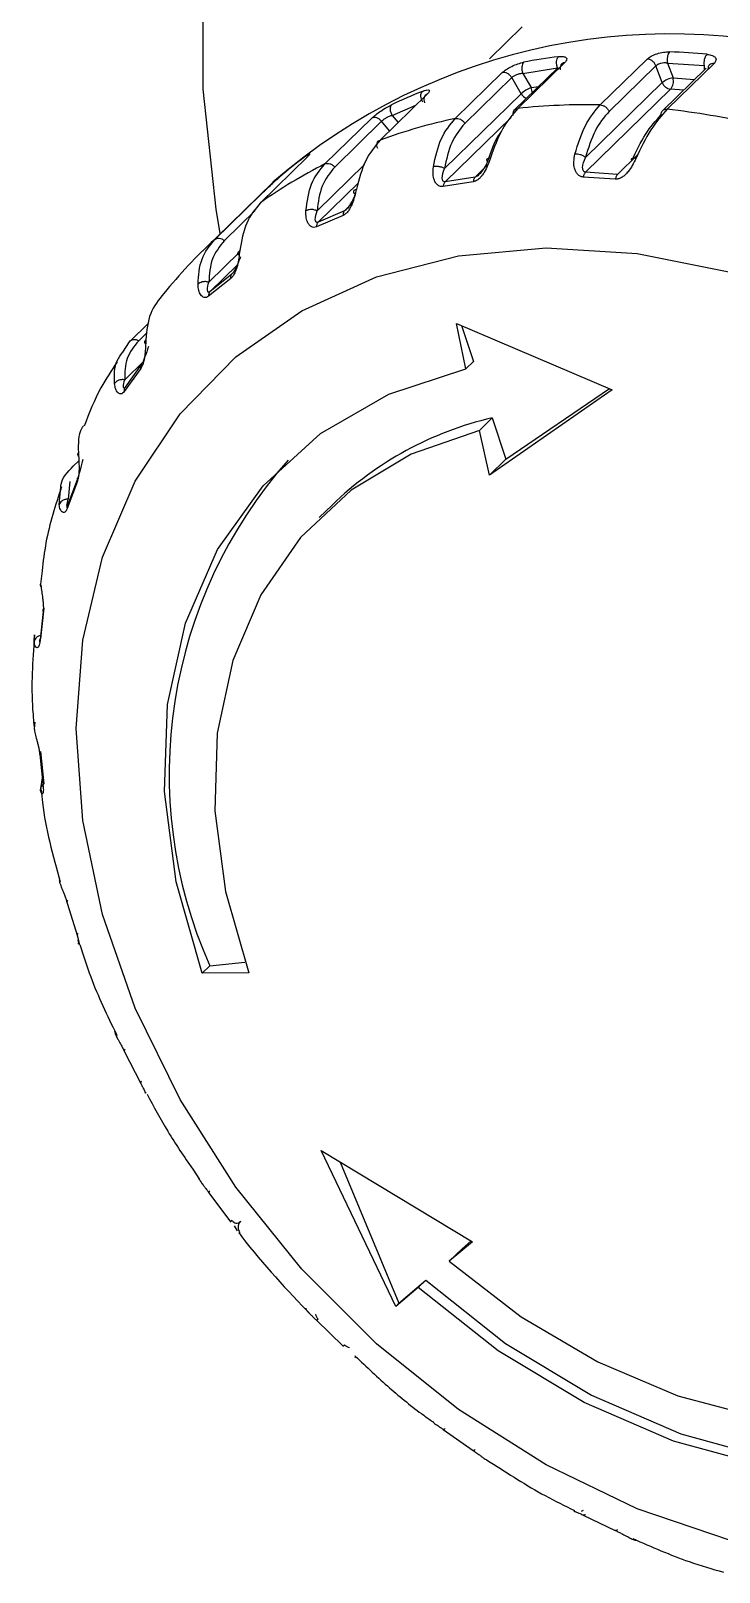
# Model space of a CAD drawing. Header units: millimetres. Extents: x 0 to 3353, y 0 to 2591.
# Drawn here: x 2105.03 to 2121.46, y 999.29 to 1036.09 of the extents above; entities that cross this region are included whole.
import ezdxf

# ---------------------------------------------------------------- set-up
doc = ezdxf.new("R2010")
doc.units = ezdxf.units.MM
doc.header["$LTSCALE"] = 12

msp = doc.modelspace()

# ---------------------------------------------------------------- linework, layer by layer
at = {"color": 7, "linetype": 'Continuous', "lineweight": 25}
for p, q in [((2116.754, 1036.183), (2115.976, 1035.424)), ((2115.162, 1034), (2116.282, 1035.093)), ((2117.617, 1035.217), (2116.577, 1034.202)), ((2117.774, 1035.331), (2116.654, 1034.238)), ((2116.776, 1035.074), (2117.601, 1035.206)), ((2118.623, 1034.323), (2119.743, 1035.416)), ((2118.832, 1034.164), (2119.952, 1035.258)), ((2120.102, 1034.855), (2119.952, 1035.258)), ((2121.148, 1035.197), (2120.107, 1034.182)), ((2121.34, 1035.311), (2120.22, 1034.218)), ((2120.227, 1035.319), (2121.111, 1035.261)), ((2120.227, 1035.319), (2120.36, 1034.966)), ((2121.227, 1035.272), (2121.229, 1035.277)), ((2115.388, 1033.881), (2116.508, 1034.974)), ((2116.734, 1034.589), (2116.508, 1034.974)), ((2116.776, 1035.074), (2116.974, 1034.736)), ((2120.102, 1034.855), (2118.271, 1033.067)), ((2114.49, 1034.577), (2113.37, 1033.484)), ((2114.445, 1034.533), (2114.446, 1034.541)), ((2114.446, 1034.547), (2114.447, 1034.549)), ((2116.734, 1034.589), (2114.902, 1032.802)), ((2120.303, 1034.697), (2118.271, 1032.713)), ((2112.049, 1032.912), (2113.169, 1034.006)), ((2112.282, 1032.838), (2113.402, 1033.932)), ((2111.631, 1033.081), (2110.511, 1031.988)), ((2115.633, 1032.6), (2114.92, 1032.486)), ((2118.982, 1032.549), (2118.213, 1032.599)), ((2119.034, 1032.663), (2118.271, 1032.713)), ((2110.806, 1032.473), (2109.126, 1030.834)), ((2109.418, 1031.109), (2110.538, 1032.202)), ((2115.591, 1032.486), (2114.873, 1032.372)), ((2112.518, 1031.794), (2111.886, 1031.521)), ((2112.484, 1031.684), (2111.848, 1031.409)), ((2109.799, 1030.178), (2109.273, 1029.755)), ((2109.825, 1030.283), (2109.303, 1029.863)), ((2107.385, 1028.668), (2107.848, 1029.12)), ((2115.19, 1029.104), (2118.909, 1027.523)), ((2115.415, 1028.021), (2115.19, 1029.104)), ((2115.308, 1029.054), (2115.593, 1028.195)), ((2107.225, 1028.422), (2107.385, 1028.668)), ((2107.672, 1028.131), (2107.282, 1027.582)), ((2115.593, 1028.195), (2115.415, 1028.021)), ((2107.652, 1028.033), (2107.259, 1027.48)), ((2118.909, 1027.523), (2115.979, 1025.486)), ((2116.367, 1025.865), (2118.844, 1027.55)), ((2115.736, 1026.552), (2116.041, 1026.849)), ((2116.041, 1026.849), (2116.367, 1025.865)), ((2115.979, 1025.486), (2115.736, 1026.552)), ((2106.038, 1025.696), (2106.173, 1025.828)), ((2116.367, 1025.865), (2115.979, 1025.486)), ((2106.138, 1025.343), (2105.895, 1024.685)), ((2106.154, 1025.432), (2105.913, 1024.779)), ((2112.219, 1024.77), (2111.914, 1024.473)), ((2105.295, 1023.199), (2105.261, 1022.882)), ((2105.321, 1022.226), (2105.239, 1021.491)), ((2105.336, 1022.306), (2105.255, 1021.576)), ((2105.104, 1021.669), (2105.102, 1021.514)), ((2105.092, 1019.588), (2105.109, 1019.474)), ((2105.12, 1019.586), (2105.105, 1019.43)), ((2105.239, 1018.818), (2105.321, 1018.038)), ((2105.255, 1018.887), (2105.336, 1018.113)), ((2105.261, 1017.952), (2105.317, 1018.309)), ((2105.895, 1015.268), (2106.138, 1014.477)), ((2109.299, 1013.768), (2109.121, 1013.595)), ((2109.299, 1013.768), (2110.139, 1013.859)), ((2110.229, 1013.605), (2109.121, 1013.595)), ((2107.073, 1012.128), (2107.083, 1012.106)), ((2107.259, 1011.731), (2107.652, 1010.964)), ((2111.956, 1009.358), (2115.572, 1007.183)), ((2113.741, 1005.638), (2111.956, 1009.358)), ((2112.412, 1009.084), (2113.817, 1005.713)), ((2108.892, 1008.916), (2109.058, 1008.665)), ((2109.273, 1008.362), (2109.799, 1007.652)), ((2109.883, 1007.564), (2109.955, 1007.441)), ((2109.992, 1007.403), (2110.016, 1007.405)), ((2115.572, 1007.183), (2115.019, 1006.716)), ((2115.324, 1007.013), (2115.542, 1007.201)), ((2115.019, 1006.716), (2115.324, 1007.013)), ((2114.276, 1006.088), (2113.741, 1005.638)), ((2113.817, 1005.713), (2114.454, 1006.262)), ((2114.454, 1006.262), (2114.276, 1006.088)), ((2113.817, 1005.713), (2113.741, 1005.638)), ((2111.848, 1005.307), (2112.484, 1004.686)), ((2112.755, 1004.435), (2112.8, 1004.422)), ((2112.761, 1004.464), (2112.773, 1004.453)), ((2114.873, 1002.701), (2115.591, 1002.196)), ((2115.906, 1001.979), (2115.995, 1001.924)), ((2118.213, 1000.657), (2118.982, 1000.29))]:
    msp.add_line(p, q, dxfattribs=at)
at = {"color": 8, "linetype": 'Continuous', "lineweight": 25}
for p, q in [((2117.602, 1035.202), (2117.601, 1035.206)), ((2121.114, 1035.165), (2121.111, 1035.261)), ((2116.974, 1034.736), (2117.154, 1034.765)), ((2120.36, 1034.966), (2120.875, 1034.932)), ((2120.614, 1034.676), (2120.303, 1034.697)), ((2113.654, 1034.07), (2114.222, 1034.316)), ((2113.654, 1034.07), (2113.795, 1033.899)), ((2116.494, 1034.022), (2114.92, 1032.486)), ((2113.593, 1033.701), (2113.402, 1033.932)), ((2112.993, 1032.9), (2111.86, 1031.794)), ((2115.633, 1032.6), (2115.942, 1032.902)), ((2119.034, 1032.663), (2119.523, 1033.14)), ((2112.848, 1032.46), (2111.886, 1031.521)), ((2109.648, 1031.083), (2110.386, 1031.803)), ((2112.518, 1031.794), (2112.703, 1031.976)), ((2110.011, 1030.804), (2109.278, 1030.089)), ((2109.96, 1030.504), (2109.303, 1029.863)), ((2107.602, 1028.691), (2107.804, 1028.888)), ((2107.722, 1028.203), (2107.269, 1027.76)), ((2105.702, 1024.775), (2105.744, 1025.208)), ((2105.962, 1025.33), (2105.921, 1024.91)), ((2105.105, 1021.488), (2105.124, 1021.668)), ((2118.212, 1000.763), (2118.165, 1000.743))]:
    msp.add_line(p, q, dxfattribs=at)
at = {"color": 7, "linetype": 'Continuous', "lineweight": 25, "flags": 128}
for points in [[(2109.551, 1031.249), (2109.451, 1031.833), (2109.139, 1034.698), (2109.139, 1037.494), (2109.451, 1040.188), (2110.071, 1042.751), (2110.992, 1045.15), (2112.203, 1047.358), (2113.69, 1049.35), (2115.436, 1051.101), (2117.42, 1052.592), (2119.619, 1053.804), (2122.007, 1054.724), (2124.556, 1055.341), (2127.235, 1055.648), (2130.015, 1055.64), (2132.862, 1055.319), (2135.743, 1054.687), (2138.623, 1053.753), (2141.47, 1052.527), (2144.25, 1051.024)], [(2121.73, 1000.049), (2119.507, 1000.807), (2117.329, 1001.858), (2115.241, 1003.18), (2113.284, 1004.747), (2111.5, 1006.527), (2109.924, 1008.482), (2108.589, 1010.575), (2107.52, 1012.761), (2106.742, 1014.996), (2106.268, 1017.236), (2106.109, 1019.434), (2106.268, 1021.545), (2106.742, 1023.527), (2107.52, 1025.339), (2108.589, 1026.945), (2109.924, 1028.311), (2111.5, 1029.41), (2113.284, 1030.22), (2115.241, 1030.723), (2117.329, 1030.911), (2119.507, 1030.778), (2121.73, 1030.328)], [(2109.121, 1013.595), (2108.497, 1015.774), (2108.219, 1017.931), (2108.294, 1020.008), (2108.72, 1021.95), (2109.486, 1023.706), (2110.571, 1025.227), (2111.946, 1026.474), (2113.576, 1027.414), (2115.415, 1028.021)], [(2115.736, 1026.552), (2114.111, 1025.984), (2112.676, 1025.125), (2111.467, 1023.997), (2110.515, 1022.629), (2109.847, 1021.057), (2109.478, 1019.322), (2109.419, 1017.469), (2109.672, 1015.547), (2110.229, 1013.605)], [(2115.019, 1006.716), (2116.733, 1005.391), (2118.567, 1004.312), (2120.473, 1003.507), (2122.402, 1002.998), (2124.304, 1002.797), (2126.128, 1002.909), (2127.827, 1003.333), (2129.358, 1004.056), (2130.678, 1005.059)], [(2131.842, 1004.1), (2130.358, 1002.974), (2128.638, 1002.168), (2126.726, 1001.701), (2124.674, 1001.588), (2122.537, 1001.83), (2120.371, 1002.421), (2118.235, 1003.345), (2116.185, 1004.579), (2114.276, 1006.088)], [(2114.454, 1006.262), (2116.363, 1004.752), (2118.413, 1003.519), (2120.549, 1002.594), (2122.715, 1002.003), (2124.852, 1001.761), (2126.904, 1001.875), (2128.815, 1002.341), (2130.536, 1003.148), (2131.831, 1004.1)]]:
    msp.add_lwpolyline(points, dxfattribs=at)
at = {"color": 7, "linetype": 'Continuous', "lineweight": 25}
for centre, radius, start, end in [((2120.291, 1021.548), 14.469, 71.9462, 130.9638), ((2119.488, 1021.143), 14.451, 97.4023, 100.7483), ((2119.598, 1018.411), 17.191, 84.7469, 87.7271), ((2117.27, 1033.983), 0.809, 111.4949, 131.5226), ((2120.422, 1034.467), 0.502, 97.08, 129.49), ((2120.332, 1034.94), 0.245, 200.298, 263.2891), ((2120.048, 1034.891), 0.321, 322.7724, 13.4598), ((2118.966, 1023.02), 12.498, 111.5395, 115.2256), ((2117.953, 1020.932), 13.362, 102.0528, 110.0569), ((2118.316, 1018.581), 15.745, 88.8826, 96.0567), ((2118.116, 1015.604), 18.733, 77.1623, 83.5514), ((2117.392, 1022.278), 11.901, 116.6776, 125.3242), ((2118.506, 1023.831), 11.563, 126.8795, 130.7617), ((2117.169, 1022.593), 11.516, 132.3081, 141.1469), ((2117.891, 1018.895), 8.167, 103.1, 133.9948), ((2119.647, 1018.346), 11.316, 138.5079, 203.8652)]:
    msp.add_arc(centre, radius, start, end, dxfattribs=at)
at = {"color": 8, "linetype": 'Continuous', "lineweight": 25}
for centre, radius, start, end in [((2116.658, 1034.61), 0.34, 0.5142, 21.8957), ((2116.953, 1034.716), 0.253, 210.0414, 248.9833)]:
    msp.add_arc(centre, radius, start, end, dxfattribs=at)
at = {"color": 7, "linetype": 'Continuous', "lineweight": 25}
for points in [[(2117.601, 1035.206), (2117.593, 1035.23), (2117.578, 1035.279), (2117.578, 1035.359), (2117.593, 1035.43), (2117.615, 1035.459), (2117.626, 1035.474)], [(2120.279, 1035.588), (2120.268, 1035.573), (2120.245, 1035.544), (2120.223, 1035.473), (2120.215, 1035.393), (2120.223, 1035.344), (2120.227, 1035.319)], [(2121.111, 1035.261), (2121.108, 1035.286), (2121.102, 1035.335), (2121.113, 1035.414), (2121.136, 1035.486), (2121.16, 1035.515), (2121.172, 1035.529)], [(2116.508, 1034.974), (2116.495, 1034.994), (2116.467, 1035.033), (2116.407, 1035.075), (2116.343, 1035.098), (2116.302, 1035.095), (2116.282, 1035.093)], [(2116.793, 1035.341), (2116.782, 1035.326), (2116.76, 1035.297), (2116.747, 1035.226), (2116.75, 1035.147), (2116.767, 1035.098), (2116.776, 1035.074)], [(2117.774, 1035.331), (2117.755, 1035.327), (2117.717, 1035.318), (2117.679, 1035.278), (2117.658, 1035.223), (2117.664, 1035.18), (2117.667, 1035.159)], [(2119.952, 1035.258), (2119.942, 1035.279), (2119.921, 1035.321), (2119.869, 1035.372), (2119.806, 1035.408), (2119.764, 1035.413), (2119.743, 1035.416)], [(2121.34, 1035.311), (2121.32, 1035.311), (2121.278, 1035.311), (2121.23, 1035.283), (2121.197, 1035.237), (2121.194, 1035.196), (2121.192, 1035.176)], [(2114.384, 1034.386), (2114.373, 1034.409), (2114.349, 1034.456), (2114.338, 1034.533), (2114.345, 1034.602), (2114.367, 1034.631), (2114.377, 1034.645)], [(2114.49, 1034.577), (2114.474, 1034.568), (2114.44, 1034.551), (2114.413, 1034.501), (2114.406, 1034.44), (2114.421, 1034.397), (2114.428, 1034.375)], [(2113.402, 1033.932), (2113.385, 1033.949), (2113.352, 1033.984), (2113.288, 1034.014), (2113.223, 1034.025), (2113.187, 1034.012), (2113.169, 1034.006)], [(2113.64, 1034.326), (2113.629, 1034.312), (2113.608, 1034.283), (2113.602, 1034.215), (2113.616, 1034.139), (2113.641, 1034.093), (2113.654, 1034.07)], [(2115.162, 1034), (2115.182, 1034.001), (2115.222, 1034.005), (2115.287, 1033.981), (2115.347, 1033.94), (2115.375, 1033.9), (2115.388, 1033.881)], [(2116.547, 1034.066), (2116.544, 1034.087), (2116.538, 1034.13), (2116.559, 1034.185), (2116.597, 1034.225), (2116.635, 1034.234), (2116.654, 1034.238)], [(2118.623, 1034.323), (2118.644, 1034.32), (2118.686, 1034.315), (2118.748, 1034.279), (2118.801, 1034.228), (2118.821, 1034.185), (2118.832, 1034.164)], [(2120.072, 1034.083), (2120.074, 1034.103), (2120.077, 1034.144), (2120.11, 1034.189), (2120.158, 1034.218), (2120.2, 1034.218), (2120.22, 1034.218)], [(2113.308, 1033.282), (2113.301, 1033.304), (2113.286, 1033.347), (2113.293, 1033.408), (2113.32, 1033.458), (2113.353, 1033.475), (2113.37, 1033.484)], [(2112.049, 1032.912), (2112.067, 1032.919), (2112.103, 1032.931), (2112.168, 1032.921), (2112.231, 1032.891), (2112.265, 1032.856), (2112.282, 1032.838)], [(2109.418, 1031.109), (2109.433, 1031.119), (2109.464, 1031.14), (2109.525, 1031.144), (2109.591, 1031.126), (2109.629, 1031.097), (2109.648, 1031.083)], [(2107.385, 1028.668), (2107.396, 1028.682), (2107.42, 1028.71), (2107.476, 1028.727), (2107.54, 1028.723), (2107.582, 1028.702), (2107.602, 1028.691)]]:
    msp.add_open_spline(points, degree=3, dxfattribs=at)
for points, knots in [([(2117.626, 1035.474), (2117.667, 1035.476), (2117.748, 1035.482), (2117.817, 1035.453), (2117.832, 1035.401), (2117.794, 1035.355), (2117.774, 1035.331)], [0, 0, 0, 0, 0.251435, 0.501736, 0.7511, 1, 1, 1, 1]), ([(2119.743, 1035.416), (2119.773, 1035.44), (2119.833, 1035.488), (2119.976, 1035.546), (2120.134, 1035.585), (2120.231, 1035.587), (2120.279, 1035.588)], [0, 0, 0, 0, 0.248902, 0.498271, 0.748568, 1, 1, 1, 1]), ([(2121.172, 1035.529), (2121.215, 1035.522), (2121.302, 1035.508), (2121.377, 1035.454), (2121.397, 1035.385), (2121.359, 1035.336), (2121.34, 1035.311)], [0, 0, 0, 0, 0.251436, 0.501736, 0.751101, 1, 1, 1, 1]), ([(2116.282, 1035.093), (2116.312, 1035.118), (2116.371, 1035.168), (2116.508, 1035.244), (2116.658, 1035.308), (2116.748, 1035.33), (2116.793, 1035.341)], [0, 0, 0, 0, 0.248902, 0.498271, 0.748568, 1, 1, 1, 1]), ([(2120.227, 1035.319), (2120.213, 1035.321), (2120.186, 1035.325), (2120.133, 1035.324), (2120.081, 1035.318), (2120.033, 1035.304), (2120, 1035.291), (2119.972, 1035.275), (2119.958, 1035.263), (2119.952, 1035.258)], [0, 0, 0, 0, 0.14631, 0.279252, 0.504411, 0.63196, 0.75689, 0.879474, 1, 1, 1, 1]), ([(2116.776, 1035.074), (2116.762, 1035.073), (2116.736, 1035.071), (2116.685, 1035.061), (2116.635, 1035.046), (2116.589, 1035.027), (2116.556, 1035.01), (2116.528, 1034.992), (2116.515, 1034.98), (2116.508, 1034.974)], [0, 0, 0, 0, 0.14631, 0.279252, 0.504411, 0.63196, 0.75689, 0.879474, 1, 1, 1, 1]), ([(2114.377, 1034.645), (2114.413, 1034.658), (2114.485, 1034.682), (2114.542, 1034.678), (2114.549, 1034.644), (2114.51, 1034.599), (2114.49, 1034.577)], [0, 0, 0, 0, 0.251436, 0.501736, 0.7511, 1, 1, 1, 1]), ([(2113.169, 1034.006), (2113.198, 1034.032), (2113.256, 1034.084), (2113.383, 1034.177), (2113.519, 1034.265), (2113.599, 1034.306), (2113.64, 1034.326)], [0, 0, 0, 0, 0.248902, 0.498271, 0.748568, 1, 1, 1, 1]), ([(2113.654, 1034.07), (2113.641, 1034.066), (2113.618, 1034.059), (2113.57, 1034.039), (2113.523, 1034.016), (2113.48, 1033.991), (2113.449, 1033.97), (2113.422, 1033.95), (2113.409, 1033.938), (2113.402, 1033.932)], [0, 0, 0, 0, 0.14631, 0.279252, 0.504411, 0.63196, 0.75689, 0.879474, 1, 1, 1, 1]), ([(2114.638, 1032.843), (2114.689, 1033.079), (2114.788, 1033.549), (2115.038, 1033.85), (2115.162, 1034)], [0, 0, 0, 0, 0.501516, 1, 1, 1, 1]), ([(2116.654, 1034.238), (2116.524, 1034.087), (2116.263, 1033.784), (2116.088, 1033.302), (2115.999, 1033.06)], [0, 0, 0, 0, 0.498484, 1, 1, 1, 1]), ([(2118.019, 1033.147), (2118.092, 1033.389), (2118.238, 1033.87), (2118.495, 1034.172), (2118.623, 1034.323)], [0, 0, 0, 0, 0.501516, 1, 1, 1, 1]), ([(2118.832, 1034.164), (2118.712, 1034.023), (2118.473, 1033.74), (2118.338, 1033.291), (2118.271, 1033.067)], [0, 0, 0, 0, 0.499977, 1, 1, 1, 1]), ([(2119.375, 1032.995), (2119.482, 1033.216), (2119.695, 1033.66), (2119.947, 1033.942), (2120.072, 1034.083)], [0, 0, 0, 0, 0.500023, 1, 1, 1, 1]), ([(2120.22, 1034.218), (2120.086, 1034.067), (2119.817, 1033.766), (2119.59, 1033.29), (2119.476, 1033.051)], [0, 0, 0, 0, 0.498484, 1, 1, 1, 1]), ([(2115.388, 1033.881), (2115.272, 1033.74), (2115.04, 1033.459), (2114.948, 1033.021), (2114.902, 1032.802)], [0, 0, 0, 0, 0.499977, 1, 1, 1, 1]), ([(2115.933, 1032.966), (2116.011, 1033.201), (2116.102, 1033.475), (2116.239, 1033.651), (2116.258, 1033.676)], [0, 0, 0, 0, 0.858979, 1, 1, 1, 1]), ([(2113.37, 1033.484), (2113.244, 1033.333), (2112.99, 1033.031), (2112.863, 1032.553), (2112.8, 1032.314)], [0, 0, 0, 0, 0.498484, 1, 1, 1, 1]), ([(2111.566, 1033.081), (2111.596, 1033.102), (2111.655, 1033.145), (2111.696, 1033.164), (2111.692, 1033.145), (2111.651, 1033.103), (2111.631, 1033.081)], [0, 0, 0, 0, 0.2514355, 0.5017358, 0.7511, 1, 1, 1, 1]), ([(2111.594, 1031.792), (2111.624, 1032.018), (2111.684, 1032.467), (2111.927, 1032.764), (2112.049, 1032.912)], [0, 0, 0, 0, 0.501516, 1, 1, 1, 1]), ([(2115.933, 1032.966), (2115.888, 1032.88), (2115.828, 1032.768), (2115.717, 1032.645), (2115.665, 1032.609), (2115.643, 1032.603), (2115.633, 1032.6)], [0, 0, 0, 0, 0.653287, 0.85501, 0.932121, 1, 1, 1, 1]), ([(2115.999, 1033.06), (2115.979, 1032.999), (2115.942, 1032.884), (2115.868, 1032.74), (2115.818, 1032.656), (2115.795, 1032.631), (2115.794, 1032.629)], [0, 0, 0, 0, 0.42048, 0.786779, 0.988666, 1, 1, 1, 1]), ([(2115.933, 1032.966), (2115.924, 1032.98), (2115.906, 1033.007), (2115.918, 1033.037), (2115.951, 1033.055), (2115.983, 1033.059), (2115.999, 1033.06)], [0, 0, 0, 0, 0.279633, 0.559107, 0.779383, 1, 1, 1, 1]), ([(2118.213, 1032.599), (2118.189, 1032.604), (2118.137, 1032.615), (2118.079, 1032.665), (2118.034, 1032.73), (2117.999, 1032.83), (2117.985, 1032.973), (2118.007, 1033.086), (2118.019, 1033.147)], [0, 0, 0, 0, 0.116183, 0.241861, 0.360661, 0.491251, 0.728082, 1, 1, 1, 1]), ([(2118.271, 1033.067), (2118.254, 1033.08), (2118.219, 1033.106), (2118.147, 1033.133), (2118.078, 1033.147), (2118.039, 1033.147), (2118.019, 1033.147)], [0, 0, 0, 0, 0.279633, 0.559107, 0.779383, 1, 1, 1, 1]), ([(2118.271, 1032.713), (2118.265, 1032.714), (2118.252, 1032.717), (2118.234, 1032.728), (2118.208, 1032.759), (2118.19, 1032.876), (2118.236, 1032.985), (2118.271, 1033.067)], [0, 0, 0, 0, 0.042627, 0.087086, 0.164897, 0.366298, 1, 1, 1, 1]), ([(2119.476, 1033.051), (2119.449, 1032.992), (2119.397, 1032.88), (2119.306, 1032.743), (2119.24, 1032.676), (2119.217, 1032.653)], [0, 0, 0, 0, 0.425299, 0.795799, 1, 1, 1, 1]), ([(2119.375, 1032.995), (2119.37, 1033.007), (2119.361, 1033.031), (2119.384, 1033.051), (2119.424, 1033.058), (2119.459, 1033.054), (2119.476, 1033.051)], [0, 0, 0, 0, 0.2796331, 0.5591074, 0.7793829, 1, 1, 1, 1]), ([(2110.538, 1032.202), (2110.566, 1032.229), (2110.622, 1032.284), (2110.737, 1032.392), (2110.856, 1032.502), (2110.923, 1032.56), (2110.956, 1032.59)], [0, 0, 0, 0, 0.248902, 0.498271, 0.748568, 1, 1, 1, 1]), ([(2112.282, 1032.838), (2112.169, 1032.699), (2111.943, 1032.421), (2111.888, 1032.003), (2111.86, 1031.794)], [0, 0, 0, 0, 0.499977, 1, 1, 1, 1]), ([(2114.873, 1032.372), (2114.849, 1032.371), (2114.801, 1032.37), (2114.741, 1032.405), (2114.692, 1032.457), (2114.65, 1032.543), (2114.623, 1032.674), (2114.633, 1032.784), (2114.638, 1032.843)], [0, 0, 0, 0, 0.1161829, 0.2418606, 0.3606612, 0.4912511, 0.728082, 1, 1, 1, 1]), ([(2114.902, 1032.802), (2114.881, 1032.813), (2114.84, 1032.836), (2114.764, 1032.852), (2114.694, 1032.854), (2114.657, 1032.847), (2114.638, 1032.843)], [0, 0, 0, 0, 0.279633, 0.559107, 0.779383, 1, 1, 1, 1]), ([(2114.92, 1032.486), (2114.914, 1032.485), (2114.903, 1032.485), (2114.882, 1032.491), (2114.857, 1032.518), (2114.837, 1032.621), (2114.874, 1032.724), (2114.902, 1032.802)], [0, 0, 0, 0, 0.041444, 0.085883, 0.186818, 0.385252, 1, 1, 1, 1]), ([(2115.633, 1032.6), (2115.627, 1032.593), (2115.616, 1032.58), (2115.604, 1032.553), (2115.595, 1032.522), (2115.592, 1032.498), (2115.591, 1032.486)], [0, 0, 0, 0, 0.249996, 0.499991, 0.749971, 1, 1, 1, 1]), ([(2118.271, 1032.713), (2118.265, 1032.707), (2118.253, 1032.694), (2118.237, 1032.667), (2118.223, 1032.635), (2118.217, 1032.611), (2118.213, 1032.599)], [0, 0, 0, 0, 0.249955, 0.5, 0.750045, 1, 1, 1, 1]), ([(2119.034, 1032.663), (2119.029, 1032.657), (2119.017, 1032.644), (2119.003, 1032.616), (2118.991, 1032.585), (2118.985, 1032.561), (2118.982, 1032.549)], [0, 0, 0, 0, 0.249996, 0.499991, 0.749971, 1, 1, 1, 1]), ([(2112.773, 1032.189), (2112.735, 1032.103), (2112.685, 1031.991), (2112.591, 1031.855), (2112.546, 1031.811), (2112.527, 1031.8), (2112.518, 1031.794)], [0, 0, 0, 0, 0.653287, 0.85501, 0.932121, 1, 1, 1, 1]), ([(2112.8, 1032.314), (2112.786, 1032.252), (2112.762, 1032.138), (2112.71, 1031.984), (2112.659, 1031.871), (2112.624, 1031.818), (2112.608, 1031.793)], [0, 0, 0, 0, 0.361263, 0.671335, 0.844729, 1, 1, 1, 1]), ([(2112.773, 1032.189), (2112.76, 1032.203), (2112.734, 1032.23), (2112.734, 1032.268), (2112.757, 1032.297), (2112.785, 1032.308), (2112.8, 1032.314)], [0, 0, 0, 0, 0.279633, 0.559107, 0.779383, 1, 1, 1, 1]), ([(2114.92, 1032.486), (2114.914, 1032.479), (2114.902, 1032.466), (2114.888, 1032.439), (2114.878, 1032.407), (2114.874, 1032.384), (2114.873, 1032.372)], [0, 0, 0, 0, 0.249955, 0.5, 0.750045, 1, 1, 1, 1]), ([(2110.511, 1031.988), (2110.388, 1031.839), (2110.141, 1031.539), (2110.058, 1031.076), (2110.016, 1030.844)], [0, 0, 0, 0, 0.498484, 1, 1, 1, 1]), ([(2111.86, 1031.794), (2111.837, 1031.803), (2111.79, 1031.822), (2111.711, 1031.826), (2111.643, 1031.816), (2111.611, 1031.8), (2111.594, 1031.792)], [0, 0, 0, 0, 0.2796326, 0.5591073, 0.7793831, 1, 1, 1, 1]), ([(2111.848, 1031.409), (2111.827, 1031.403), (2111.784, 1031.391), (2111.726, 1031.409), (2111.678, 1031.447), (2111.631, 1031.517), (2111.593, 1031.633), (2111.594, 1031.737), (2111.594, 1031.792)], [0, 0, 0, 0, 0.116749, 0.241491, 0.359213, 0.490782, 0.725952, 1, 1, 1, 1]), ([(2111.886, 1031.521), (2111.882, 1031.52), (2111.872, 1031.516), (2111.853, 1031.517), (2111.827, 1031.535), (2111.808, 1031.624), (2111.838, 1031.723), (2111.86, 1031.794)], [0, 0, 0, 0, 0.040644, 0.083516, 0.181754, 0.408421, 1, 1, 1, 1]), ([(2112.518, 1031.794), (2112.512, 1031.788), (2112.501, 1031.775), (2112.491, 1031.749), (2112.484, 1031.719), (2112.484, 1031.696), (2112.484, 1031.684)], [0, 0, 0, 0, 0.249996, 0.499991, 0.749971, 1, 1, 1, 1]), ([(2111.886, 1031.521), (2111.881, 1031.515), (2111.869, 1031.502), (2111.857, 1031.475), (2111.849, 1031.444), (2111.849, 1031.421), (2111.848, 1031.409)], [0, 0, 0, 0, 0.249955, 0.5, 0.750045, 1, 1, 1, 1]), ([(2109.019, 1030.042), (2109.033, 1030.252), (2109.061, 1030.67), (2109.299, 1030.963), (2109.418, 1031.109)], [0, 0, 0, 0, 0.5015162, 1, 1, 1, 1]), ([(2109.648, 1031.083), (2109.538, 1030.946), (2109.316, 1030.673), (2109.291, 1030.283), (2109.278, 1030.089)], [0, 0, 0, 0, 0.499977, 1, 1, 1, 1]), ([(2110.016, 1030.844), (2110.009, 1030.785), (2109.996, 1030.674), (2109.966, 1030.518), (2109.932, 1030.399), (2109.897, 1030.31), (2109.853, 1030.231), (2109.817, 1030.195), (2109.799, 1030.178)], [0, 0, 0, 0, 0.271889, 0.508742, 0.639285, 0.758136, 0.883791, 1, 1, 1, 1]), ([(2110.034, 1030.697), (2110.002, 1030.612), (2109.96, 1030.502), (2109.885, 1030.356), (2109.849, 1030.305), (2109.833, 1030.29), (2109.825, 1030.283)], [0, 0, 0, 0, 0.653287, 0.85501, 0.932121, 1, 1, 1, 1]), ([(2109.278, 1030.089), (2109.253, 1030.095), (2109.201, 1030.107), (2109.124, 1030.099), (2109.061, 1030.076), (2109.033, 1030.053), (2109.019, 1030.042)], [0, 0, 0, 0, 0.279633, 0.559107, 0.779383, 1, 1, 1, 1]), ([(2109.273, 1029.755), (2109.255, 1029.743), (2109.219, 1029.72), (2109.167, 1029.722), (2109.121, 1029.745), (2109.073, 1029.798), (2109.031, 1029.896), (2109.023, 1029.991), (2109.019, 1030.042)], [0, 0, 0, 0, 0.1167489, 0.2414913, 0.3592133, 0.4907817, 0.725952, 1, 1, 1, 1]), ([(2109.303, 1029.863), (2109.299, 1029.86), (2109.291, 1029.854), (2109.276, 1029.849), (2109.261, 1029.854), (2109.249, 1029.874), (2109.238, 1029.943), (2109.26, 1030.024), (2109.278, 1030.089)], [0, 0, 0, 0, 0.038834, 0.079708, 0.172785, 0.287793, 0.429093, 1, 1, 1, 1]), ([(2109.825, 1030.283), (2109.82, 1030.276), (2109.809, 1030.264), (2109.8, 1030.239), (2109.796, 1030.21), (2109.798, 1030.189), (2109.799, 1030.178)], [0, 0, 0, 0, 0.249996, 0.499991, 0.749972, 1, 1, 1, 1]), ([(2108.201, 1029.817), (2108.081, 1029.669), (2107.84, 1029.374), (2107.794, 1028.936), (2107.771, 1028.716)], [0, 0, 0, 0, 0.498484, 1, 1, 1, 1]), ([(2109.303, 1029.863), (2109.297, 1029.856), (2109.286, 1029.843), (2109.276, 1029.817), (2109.27, 1029.787), (2109.272, 1029.766), (2109.273, 1029.755)], [0, 0, 0, 0, 0.249955, 0.5, 0.750045, 1, 1, 1, 1]), ([(2107.602, 1028.691), (2107.493, 1028.557), (2107.275, 1028.289), (2107.271, 1027.937), (2107.269, 1027.76)], [0, 0, 0, 0, 0.499977, 1, 1, 1, 1]), ([(2107.771, 1028.716), (2107.77, 1028.66), (2107.768, 1028.554), (2107.757, 1028.4), (2107.74, 1028.279), (2107.72, 1028.185), (2107.692, 1028.098), (2107.665, 1028.054), (2107.652, 1028.033)], [0, 0, 0, 0, 0.274021, 0.509212, 0.640733, 0.758507, 0.883224, 1, 1, 1, 1]), ([(2107.834, 1028.554), (2107.807, 1028.473), (2107.773, 1028.367), (2107.717, 1028.215), (2107.69, 1028.158), (2107.678, 1028.14), (2107.672, 1028.131)], [0, 0, 0, 0, 0.653287, 0.85501, 0.932121, 1, 1, 1, 1]), ([(2107.768, 1028.608), (2107.76, 1028.619), (2107.744, 1028.641), (2107.747, 1028.68), (2107.763, 1028.704), (2107.771, 1028.716)], [0, 0, 0, 0, 0.291512, 0.645482, 1, 1, 1, 1]), ([(2107.087, 1028.183), (2106.952, 1027.983), (2106.631, 1027.508), (2106.422, 1026.966), (2106.3, 1026.652)], [0, 0, 0, 0, 0.421445, 1, 1, 1, 1]), ([(2107.672, 1028.131), (2107.667, 1028.125), (2107.656, 1028.112), (2107.648, 1028.089), (2107.646, 1028.062), (2107.65, 1028.043), (2107.652, 1028.033)], [0, 0, 0, 0, 0.249996, 0.499991, 0.749971, 1, 1, 1, 1]), ([(2107.269, 1027.76), (2107.242, 1027.763), (2107.188, 1027.768), (2107.114, 1027.746), (2107.058, 1027.712), (2107.037, 1027.683), (2107.026, 1027.668)], [0, 0, 0, 0, 0.279633, 0.559107, 0.779383, 1, 1, 1, 1]), ([(2107.282, 1027.582), (2107.279, 1027.578), (2107.274, 1027.57), (2107.263, 1027.561), (2107.251, 1027.559), (2107.242, 1027.572), (2107.234, 1027.626), (2107.254, 1027.701), (2107.269, 1027.76)], [0, 0, 0, 0, 0.038843, 0.079743, 0.172939, 0.288169, 0.429792, 1, 1, 1, 1]), ([(2107.259, 1027.48), (2107.246, 1027.464), (2107.218, 1027.432), (2107.174, 1027.418), (2107.148, 1027.425), (2107.136, 1027.429)], [0, 0, 0, 0, 0.322138, 0.670603, 1, 1, 1, 1]), ([(2107.282, 1027.582), (2107.277, 1027.575), (2107.266, 1027.562), (2107.257, 1027.537), (2107.254, 1027.51), (2107.257, 1027.49), (2107.259, 1027.48)], [0, 0, 0, 0, 0.249955, 0.5, 0.750045, 1, 1, 1, 1]), ([(2106.282, 1026.661), (2106.268, 1026.642), (2106.15, 1026.469), (2106.157, 1026.233), (2106.163, 1026.023)], [0, 0, 0, 0, 0.11323, 1, 1, 1, 1]), ([(2106.163, 1026.023), (2106.166, 1025.971), (2106.172, 1025.874), (2106.178, 1025.727), (2106.179, 1025.607), (2106.173, 1025.511), (2106.161, 1025.419), (2106.145, 1025.368), (2106.138, 1025.343)], [0, 0, 0, 0, 0.2718883, 0.5087422, 0.6392854, 0.7581363, 0.8837914, 1, 1, 1, 1]), ([(2106.168, 1025.929), (2106.166, 1025.931), (2106.153, 1025.945), (2106.15, 1025.979), (2106.158, 1026.008), (2106.163, 1026.023)], [0, 0, 0, 0, 0.071454, 0.535368, 1, 1, 1, 1]), ([(2105.744, 1025.208), (2105.746, 1025.227), (2105.759, 1025.409), (2105.906, 1025.56), (2106.038, 1025.696)], [0, 0, 0, 0, 0.103007, 1, 1, 1, 1]), ([(2106.269, 1025.856), (2106.248, 1025.779), (2106.219, 1025.678), (2106.183, 1025.525), (2106.165, 1025.464), (2106.158, 1025.443), (2106.154, 1025.432)], [0, 0, 0, 0, 0.653287, 0.85501, 0.932121, 1, 1, 1, 1]), ([(2105.76, 1025.205), (2105.616, 1024.767), (2105.403, 1024.118), (2105.321, 1023.424), (2105.294, 1023.199)], [0, 0, 0, 0, 0.675453, 1, 1, 1, 1]), ([(2106.154, 1025.432), (2106.149, 1025.426), (2106.138, 1025.414), (2106.131, 1025.392), (2106.13, 1025.369), (2106.135, 1025.352), (2106.138, 1025.343)], [0, 0, 0, 0, 0.249996, 0.499991, 0.749971, 1, 1, 1, 1]), ([(2105.921, 1024.91), (2105.893, 1024.909), (2105.839, 1024.906), (2105.77, 1024.871), (2105.723, 1024.826), (2105.709, 1024.792), (2105.702, 1024.775)], [0, 0, 0, 0, 0.279633, 0.559107, 0.779383, 1, 1, 1, 1]), ([(2105.913, 1024.779), (2105.907, 1024.772), (2105.896, 1024.759), (2105.889, 1024.736), (2105.887, 1024.711), (2105.892, 1024.693), (2105.895, 1024.685)], [0, 0, 0, 0, 0.249955, 0.5, 0.750045, 1, 1, 1, 1]), ([(2105.913, 1024.779), (2105.911, 1024.774), (2105.908, 1024.765), (2105.901, 1024.751), (2105.894, 1024.743), (2105.89, 1024.749), (2105.888, 1024.789), (2105.906, 1024.856), (2105.921, 1024.91)], [0, 0, 0, 0, 0.038834, 0.079708, 0.172785, 0.287793, 0.429094, 1, 1, 1, 1]), ([(2105.895, 1024.685), (2105.886, 1024.665), (2105.868, 1024.624), (2105.836, 1024.598), (2105.814, 1024.589), (2105.804, 1024.594), (2105.803, 1024.595)], [0, 0, 0, 0, 0.313755, 0.648992, 0.965362, 1, 1, 1, 1]), ([(2105.27, 1022.817), (2105.267, 1022.822), (2105.256, 1022.842), (2105.259, 1022.865), (2105.261, 1022.882)], [0, 0, 0, 0, 0.258132, 1, 1, 1, 1]), ([(2105.261, 1022.882), (2105.267, 1022.836), (2105.279, 1022.749), (2105.3, 1022.612), (2105.315, 1022.497), (2105.324, 1022.402), (2105.328, 1022.308), (2105.323, 1022.253), (2105.321, 1022.226)], [0, 0, 0, 0, 0.271887, 0.508743, 0.639286, 0.758137, 0.883792, 1, 1, 1, 1]), ([(2105.336, 1022.306), (2105.331, 1022.3), (2105.32, 1022.288), (2105.313, 1022.268), (2105.312, 1022.247), (2105.318, 1022.233), (2105.321, 1022.226)], [0, 0, 0, 0, 0.249996, 0.499991, 0.749971, 1, 1, 1, 1]), ([(2105.102, 1021.514), (2105.065, 1020.938), (2105.021, 1020.271), (2105.099, 1019.588), (2105.11, 1019.494)], [0, 0, 0, 0, 0.862161, 1, 1, 1, 1]), ([(2105.239, 1021.491), (2105.236, 1021.468), (2105.229, 1021.421), (2105.21, 1021.381), (2105.189, 1021.362), (2105.161, 1021.363), (2105.128, 1021.398), (2105.113, 1021.457), (2105.105, 1021.488)], [0, 0, 0, 0, 0.116749, 0.241492, 0.359214, 0.4907821, 0.7259522, 1, 1, 1, 1]), ([(2105.255, 1021.576), (2105.249, 1021.569), (2105.238, 1021.557), (2105.231, 1021.535), (2105.23, 1021.513), (2105.236, 1021.498), (2105.239, 1021.491)], [0, 0, 0, 0, 0.249955, 0.5, 0.750045, 1, 1, 1, 1]), ([(2105.105, 1019.43), (2105.113, 1019.39), (2105.128, 1019.316), (2105.161, 1019.193), (2105.189, 1019.086), (2105.21, 1018.996), (2105.229, 1018.904), (2105.236, 1018.846), (2105.239, 1018.818)], [0, 0, 0, 0, 0.2718871, 0.5087439, 0.6392865, 0.7581368, 0.8837919, 1, 1, 1, 1]), ([(2105.255, 1018.887), (2105.249, 1018.882), (2105.238, 1018.87), (2105.231, 1018.852), (2105.23, 1018.835), (2105.236, 1018.824), (2105.239, 1018.818)], [0, 0, 0, 0, 0.2499958, 0.4999914, 0.7499715, 1, 1, 1, 1]), ([(2105.321, 1018.038), (2105.323, 1018.014), (2105.328, 1017.963), (2105.324, 1017.914), (2105.315, 1017.882), (2105.3, 1017.868), (2105.279, 1017.884), (2105.267, 1017.928), (2105.261, 1017.952)], [0, 0, 0, 0, 0.116183, 0.241861, 0.360661, 0.491251, 0.728082, 1, 1, 1, 1]), ([(2105.272, 1017.974), (2105.282, 1017.871), (2105.354, 1017.14), (2105.553, 1016.405), (2105.724, 1015.774)], [0, 0, 0, 0, 0.140458, 1, 1, 1, 1]), ([(2105.336, 1018.113), (2105.331, 1018.107), (2105.32, 1018.094), (2105.313, 1018.075), (2105.313, 1018.056), (2105.318, 1018.044), (2105.321, 1018.038)], [0, 0, 0, 0, 0.249955, 0.5, 0.750045, 1, 1, 1, 1]), ([(2105.702, 1015.819), (2105.71, 1015.786), (2105.726, 1015.725), (2105.766, 1015.619), (2105.804, 1015.524), (2105.836, 1015.441), (2105.868, 1015.353), (2105.886, 1015.296), (2105.895, 1015.268)], [0, 0, 0, 0, 0.2718879, 0.5087426, 0.6392857, 0.7581365, 0.8837915, 1, 1, 1, 1]), ([(2105.913, 1015.327), (2105.907, 1015.321), (2105.896, 1015.31), (2105.889, 1015.294), (2105.887, 1015.28), (2105.892, 1015.272), (2105.895, 1015.268)], [0, 0, 0, 0, 0.249996, 0.499991, 0.749971, 1, 1, 1, 1]), ([(2106.154, 1014.542), (2106.149, 1014.536), (2106.138, 1014.524), (2106.131, 1014.506), (2106.13, 1014.49), (2106.135, 1014.482), (2106.138, 1014.477)], [0, 0, 0, 0, 0.249955, 0.5, 0.750045, 1, 1, 1, 1]), ([(2106.138, 1014.477), (2106.145, 1014.452), (2106.161, 1014.4), (2106.173, 1014.343), (2106.179, 1014.303), (2106.179, 1014.275), (2106.172, 1014.272), (2106.166, 1014.304), (2106.163, 1014.32)], [0, 0, 0, 0, 0.116749, 0.241492, 0.359214, 0.490782, 0.725952, 1, 1, 1, 1]), ([(2106.157, 1014.41), (2106.155, 1014.4), (2106.149, 1014.37), (2106.157, 1014.341), (2106.163, 1014.32)], [0, 0, 0, 0, 0.318669, 1, 1, 1, 1]), ([(2106.2, 1014.276), (2106.281, 1014.019), (2106.51, 1013.291), (2106.852, 1012.585), (2107.073, 1012.128)], [0, 0, 0, 0, 0.352892, 1, 1, 1, 1]), ([(2107.026, 1012.206), (2107.033, 1012.18), (2107.046, 1012.132), (2107.089, 1012.046), (2107.134, 1011.965), (2107.174, 1011.892), (2107.218, 1011.813), (2107.246, 1011.757), (2107.259, 1011.731)], [0, 0, 0, 0, 0.271888, 0.508742, 0.639285, 0.758136, 0.883791, 1, 1, 1, 1]), ([(2107.282, 1011.779), (2107.277, 1011.774), (2107.265, 1011.763), (2107.257, 1011.749), (2107.254, 1011.738), (2107.257, 1011.733), (2107.259, 1011.731)], [0, 0, 0, 0, 0.249996, 0.499991, 0.749971, 1, 1, 1, 1]), ([(2107.672, 1011.018), (2107.667, 1011.012), (2107.656, 1011), (2107.649, 1010.985), (2107.646, 1010.973), (2107.65, 1010.967), (2107.652, 1010.964)], [0, 0, 0, 0, 0.249955, 0.5, 0.750045, 1, 1, 1, 1]), ([(2107.652, 1010.964), (2107.665, 1010.939), (2107.692, 1010.888), (2107.72, 1010.828), (2107.74, 1010.782), (2107.757, 1010.743), (2107.768, 1010.724), (2107.77, 1010.743), (2107.771, 1010.753)], [0, 0, 0, 0, 0.116749, 0.241491, 0.359213, 0.490782, 0.725952, 1, 1, 1, 1]), ([(2107.802, 1010.706), (2107.961, 1010.408), (2108.289, 1009.795), (2108.688, 1009.214), (2108.892, 1008.916)], [0, 0, 0, 0, 0.486744, 1, 1, 1, 1]), ([(2109.039, 1008.689), (2109.052, 1008.666), (2109.072, 1008.631), (2109.121, 1008.565), (2109.167, 1008.504), (2109.219, 1008.436), (2109.256, 1008.386), (2109.273, 1008.362)], [0, 0, 0, 0, 0.325297, 0.504588, 0.66782, 0.840397, 1, 1, 1, 1]), ([(2109.083, 1008.617), (2109.097, 1008.598), (2109.116, 1008.57), (2109.142, 1008.537), (2109.15, 1008.527)], [0, 0, 0, 0, 0.679014, 1, 1, 1, 1]), ([(2109.303, 1008.4), (2109.297, 1008.395), (2109.286, 1008.384), (2109.276, 1008.372), (2109.27, 1008.364), (2109.272, 1008.362), (2109.273, 1008.362)], [0, 0, 0, 0, 0.249996, 0.499991, 0.749972, 1, 1, 1, 1]), ([(2109.825, 1007.696), (2109.82, 1007.69), (2109.809, 1007.679), (2109.8, 1007.666), (2109.796, 1007.656), (2109.798, 1007.654), (2109.799, 1007.652)], [0, 0, 0, 0, 0.249955, 0.5, 0.750045, 1, 1, 1, 1]), ([(2109.825, 1007.696), (2109.833, 1007.687), (2109.849, 1007.668), (2109.885, 1007.638), (2109.96, 1007.606), (2110.002, 1007.642), (2110.034, 1007.67)], [0, 0, 0, 0, 0.067879, 0.14499, 0.346713, 1, 1, 1, 1]), ([(2110.034, 1007.67), (2110.017, 1007.648), (2109.983, 1007.606), (2109.97, 1007.529), (2109.981, 1007.459), (2110.005, 1007.423), (2110.016, 1007.405)], [0, 0, 0, 0, 0.2796325, 0.5591073, 0.7793832, 1, 1, 1, 1]), ([(2109.997, 1007.393), (2110.02, 1007.362), (2110.542, 1006.666), (2111.147, 1006.031), (2111.726, 1005.424)], [0, 0, 0, 0, 0.044751, 1, 1, 1, 1]), ([(2111.594, 1005.599), (2111.594, 1005.587), (2111.594, 1005.566), (2111.63, 1005.521), (2111.677, 1005.474), (2111.726, 1005.426), (2111.784, 1005.371), (2111.827, 1005.328), (2111.848, 1005.307)], [0, 0, 0, 0, 0.271889, 0.508742, 0.639285, 0.758136, 0.883791, 1, 1, 1, 1]), ([(2111.821, 1005.451), (2111.826, 1005.433), (2111.833, 1005.408), (2111.861, 1005.365), (2111.878, 1005.346), (2111.886, 1005.337)], [0, 0, 0, 0, 0.581816, 0.8042221, 1, 1, 1, 1]), ([(2111.886, 1005.337), (2111.881, 1005.332), (2111.869, 1005.321), (2111.857, 1005.311), (2111.849, 1005.306), (2111.849, 1005.307), (2111.848, 1005.307)], [0, 0, 0, 0, 0.249996, 0.499991, 0.749972, 1, 1, 1, 1]), ([(2112.518, 1004.721), (2112.512, 1004.715), (2112.502, 1004.704), (2112.491, 1004.693), (2112.484, 1004.686), (2112.484, 1004.686), (2112.484, 1004.686)], [0, 0, 0, 0, 0.249955, 0.5, 0.750045, 1, 1, 1, 1]), ([(2112.518, 1004.721), (2112.527, 1004.713), (2112.546, 1004.696), (2112.591, 1004.668), (2112.618, 1004.661), (2112.637, 1004.655)], [0, 0, 0, 0, 0.195778, 0.418184, 1, 1, 1, 1]), ([(2112.773, 1004.453), (2113.043, 1004.196), (2113.566, 1003.698), (2114.195, 1003.189), (2114.549, 1002.938), (2114.62, 1002.888)], [0, 0, 0, 0, 0.460801, 0.891068, 1, 1, 1, 1]), ([(2114.638, 1002.894), (2114.633, 1002.889), (2114.623, 1002.879), (2114.65, 1002.855), (2114.692, 1002.825), (2114.741, 1002.793), (2114.801, 1002.753), (2114.849, 1002.718), (2114.873, 1002.701)], [0, 0, 0, 0, 0.271889, 0.508742, 0.639285, 0.758136, 0.883791, 1, 1, 1, 1]), ([(2114.92, 1002.724), (2114.914, 1002.719), (2114.902, 1002.708), (2114.888, 1002.7), (2114.878, 1002.696), (2114.874, 1002.699), (2114.873, 1002.701)], [0, 0, 0, 0, 0.249996, 0.499991, 0.749971, 1, 1, 1, 1]), ([(2115.633, 1002.222), (2115.627, 1002.217), (2115.616, 1002.206), (2115.604, 1002.197), (2115.595, 1002.192), (2115.592, 1002.195), (2115.591, 1002.196)], [0, 0, 0, 0, 0.249955, 0.5, 0.750045, 1, 1, 1, 1]), ([(2115.591, 1002.196), (2115.616, 1002.179), (2115.667, 1002.143), (2115.737, 1002.092), (2115.8, 1002.046), (2115.87, 1001.996), (2115.908, 1001.974), (2115.933, 1001.96)], [0, 0, 0, 0, 0.160822, 0.332655, 0.494817, 0.676053, 1, 1, 1, 1]), ([(2115.995, 1001.924), (2116.428, 1001.644), (2117.084, 1001.22), (2117.773, 1000.879), (2118.008, 1000.763)], [0, 0, 0, 0, 0.659019, 1, 1, 1, 1]), ([(2118.019, 1000.752), (2118.007, 1000.752), (2117.985, 1000.753), (2117.999, 1000.748), (2118.034, 1000.735), (2118.078, 1000.719), (2118.137, 1000.694), (2118.189, 1000.669), (2118.213, 1000.657)], [0, 0, 0, 0, 0.27402, 0.509214, 0.640733, 0.758506, 0.883225, 1, 1, 1, 1]), ([(2118.271, 1000.675), (2118.265, 1000.669), (2118.253, 1000.659), (2118.237, 1000.652), (2118.223, 1000.65), (2118.217, 1000.655), (2118.213, 1000.657)], [0, 0, 0, 0, 0.249996, 0.499991, 0.749971, 1, 1, 1, 1]), ([(2119.034, 1000.31), (2119.029, 1000.305), (2119.017, 1000.294), (2119.003, 1000.286), (2118.991, 1000.283), (2118.985, 1000.288), (2118.982, 1000.29)], [0, 0, 0, 0, 0.249955, 0.5, 0.750045, 1, 1, 1, 1]), ([(2118.982, 1000.29), (2119.009, 1000.277), (2119.065, 1000.251), (2119.145, 1000.209), (2119.22, 1000.169), (2119.305, 1000.124), (2119.397, 1000.078), (2119.449, 1000.063), (2119.476, 1000.055)], [0, 0, 0, 0, 0.116749, 0.241492, 0.359214, 0.490782, 0.725952, 1, 1, 1, 1]), ([(2119.404, 1000.095), (2119.849, 999.898), (2120.562, 999.584), (2121.293, 999.373), (2121.567, 999.294)], [0, 0, 0, 0, 0.624253, 1, 1, 1, 1])]:
    msp.add_open_spline(points, degree=3, knots=knots, dxfattribs=at)
at = {"color": 8, "linetype": 'Continuous', "lineweight": 25}
for points, knots in [([(2115.794, 1032.629), (2115.775, 1032.608), (2115.736, 1032.562), (2115.666, 1032.508), (2115.615, 1032.494), (2115.591, 1032.486)], [0, 0, 0, 0, 0.315582, 0.671157, 1, 1, 1, 1]), ([(2119.217, 1032.653), (2119.194, 1032.634), (2119.146, 1032.594), (2119.065, 1032.554), (2119.009, 1032.551), (2118.982, 1032.549)], [0, 0, 0, 0, 0.329487, 0.677838, 1, 1, 1, 1]), ([(2112.608, 1031.793), (2112.589, 1031.769), (2112.551, 1031.722), (2112.506, 1031.697), (2112.484, 1031.684)], [0, 0, 0, 0, 0.516443, 1, 1, 1, 1]), ([(2110.001, 1030.726), (2109.997, 1030.73), (2109.976, 1030.747), (2109.97, 1030.78), (2109.981, 1030.817), (2110.005, 1030.835), (2110.016, 1030.844)], [0, 0, 0, 0, 0.094706, 0.445925, 0.722748, 1, 1, 1, 1]), ([(2107.026, 1027.668), (2107.021, 1027.862), (2107.014, 1028.142), (2107.175, 1028.356), (2107.225, 1028.422)], [0, 0, 0, 0, 0.687971, 1, 1, 1, 1]), ([(2107.136, 1027.429), (2107.124, 1027.437), (2107.089, 1027.46), (2107.046, 1027.54), (2107.033, 1027.624), (2107.026, 1027.668)], [0, 0, 0, 0, 0.204258, 0.574689, 1, 1, 1, 1]), ([(2105.803, 1024.595), (2105.793, 1024.598), (2105.765, 1024.607), (2105.726, 1024.665), (2105.71, 1024.736), (2105.702, 1024.775)], [0, 0, 0, 0, 0.189011, 0.563547, 1, 1, 1, 1]), ([(2105.263, 1021.655), (2105.246, 1021.651), (2105.203, 1021.641), (2105.151, 1021.599), (2105.114, 1021.545), (2105.108, 1021.507), (2105.105, 1021.488)], [0, 0, 0, 0, 0.198541, 0.509476, 0.754548, 1, 1, 1, 1]), ([(2105.315, 1018.101), (2105.304, 1018.09), (2105.277, 1018.065), (2105.259, 1018.011), (2105.26, 1017.972), (2105.261, 1017.952)], [0, 0, 0, 0, 0.268932, 0.634183, 1, 1, 1, 1])]:
    msp.add_open_spline(points, degree=3, knots=knots, dxfattribs=at)

doc.saveas('drawing.dxf')
